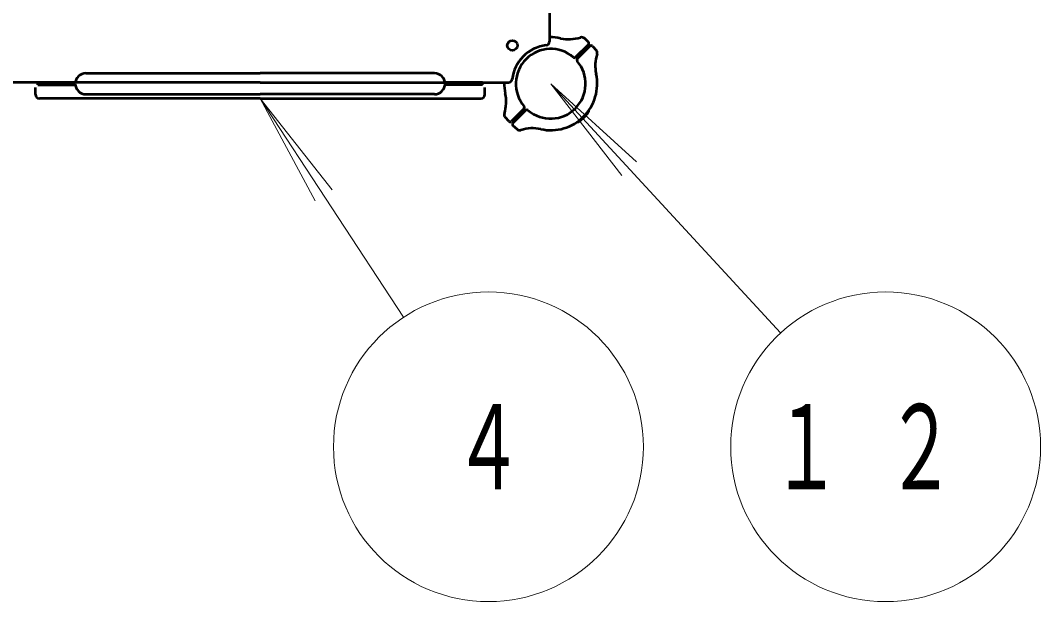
# Model space of a CAD drawing. Units: millimetres on the paper, scale 1:50. Extents: x -365 to 0, y -594 to 257.
# Drawn here: x -215.29 to -188.95, y 101.92 to 116.93 of the extents above; entities that cross this region are included whole.
import ezdxf
from ezdxf.enums import TextEntityAlignment as Align

# ---------------------------------------------------------------- set-up
doc = ezdxf.new("R2010")
doc.units = ezdxf.units.MM
doc.layers.add('LY_1', color=140, linetype='Continuous', lineweight=50)
doc.styles.add('ＭＳ ゴシック', font='')
doc.styles.get('ＭＳ ゴシック').set_extended_font_data('MS Gothic')

msp = doc.modelspace()

# ---------------------------------------------------------------- linework, layer by layer
at = {"layer": 'LY_1'}
for p, q in [((-201.628, 122.796), (-201.628, 116.388)), ((-200.624, 116.371), (-200.739, 116.478)), ((-200.957, 115.98), (-200.623, 116.313)), ((-200.914, 115.938), (-200.581, 116.271)), ((-200.523, 116.27), (-200.416, 116.155)), ((-213.598, 115.568), (-209.098, 115.568)), ((-204.598, 115.568), (-209.098, 115.568)), ((-209.098, 115.326), (-215.506, 115.326)), ((-214.898, 115.016), (-214.898, 115.196)), ((-214.838, 115.264), (-214.838, 115.328)), ((-214.838, 115.328), (-213.868, 115.328)), ((-214.838, 115.264), (-213.868, 115.264)), ((-209.098, 115.326), (-202.691, 115.326)), ((-203.358, 115.328), (-204.328, 115.328)), ((-203.358, 115.264), (-204.328, 115.264)), ((-203.358, 115.264), (-203.358, 115.328)), ((-203.298, 115.016), (-203.298, 115.196)), ((-209.098, 114.916), (-214.798, 114.916)), ((-213.598, 115.024), (-209.098, 115.024)), ((-204.598, 115.024), (-209.098, 115.024)), ((-209.098, 114.916), (-203.398, 114.916)), ((-202.282, 114.654), (-202.615, 114.321)), ((-202.24, 114.612), (-202.573, 114.279)), ((-200.62, 114.601), (-200.618, 114.598)), ((-202.673, 114.322), (-202.772, 114.429)), ((-200.903, 114.318), (-200.901, 114.316)), ((-202.572, 114.221), (-202.466, 114.122))]:
    msp.add_line(p, q, dxfattribs=at)
at = {"layer": 'LY_1', "color": 7, "lineweight": 13}
for p, q in [((-201.598, 115.296), (-199.38, 113.276)), ((-201.598, 115.296), (-199.765, 112.921)), ((-195.664, 108.858), (-201.598, 115.296)), ((-209.098, 114.916), (-207.242, 112.559)), ((-209.098, 114.916), (-207.68, 112.272)), ((-205.396, 109.263), (-209.098, 114.916))]:
    msp.add_line(p, q, dxfattribs=at)
at = {"layer": 'LY_1'}
msp.add_circle((-202.588, 116.286), 0.13, dxfattribs=at)
at = {"layer": 'LY_1', "color": 7, "lineweight": 13}
for centre in [(-203.205, 105.916), (-192.953, 105.916)]:
    msp.add_circle(centre, 4, dxfattribs=at)
at = {"layer": 'LY_1'}
for centre, radius, start, end in [((-201.598, 115.296), 1.2, 77.7272, 91.4325), ((-201.131, 117.446), 1, 257.7272, 287.5412), ((-200.799, 116.397), 0.1, 47, 107.5412), ((-201.598, 115.296), 1, 96.7872, 173.2128), ((-201.598, 115.296), 0.9, 49.2707, 135), ((-201.728, 116.388), 0.1, 276.7872, 0), ((-200.652, 116.341), 0.04, 315, 47), ((-200.553, 116.242), 0.04, 43, 135), ((-200.497, 116.095), 0.1, 342.4588, 43), ((-201.598, 115.296), 0.9, 135, 220.7293), ((-200.985, 116.008), 0.04, 229.2707, 315), ((-201.598, 115.296), 0.9, 315, 40.7293), ((-200.886, 115.909), 0.04, 135, 220.7293), ((-199.449, 115.764), 1, 162.4588, 192.2728), ((-213.598, 115.296), 0.272, 90, 270), ((-204.598, 115.296), 0.272, 270, 90), ((-202.691, 115.426), 0.1, 270, 353.2128), ((-201.598, 115.296), 1.2, 315, 12.2728), ((-201.598, 115.296), 1.2, 178.5675, 192.2728), ((-214.798, 115.016), 0.1, 180, 270), ((-203.398, 115.016), 0.1, 270, 0), ((-203.748, 114.828), 1, 342.4588, 12.2728), ((-202.311, 114.683), 0.04, 315, 40.7293), ((-202.212, 114.584), 0.04, 49.2707, 135), ((-201.598, 115.296), 0.9, 229.2707, 315), ((-201.598, 115.296), 1.22, 315, 323.6269), ((-200.632, 114.584), 0.02, 323.6269, 45), ((-202.699, 114.497), 0.1, 162.4588, 223), ((-202.644, 114.349), 0.04, 223, 315), ((-201.598, 115.296), 1.2, 257.7272, 315), ((-200.887, 114.33), 0.02, 225, 306.3731), ((-201.598, 115.296), 1.22, 306.3731, 315), ((-202.545, 114.25), 0.04, 135, 227), ((-202.397, 114.195), 0.1, 227, 287.5412), ((-202.066, 113.146), 1, 77.7272, 107.5412)]:
    msp.add_arc(centre, radius, start, end, dxfattribs=at)

# ---------------------------------------------------------------- texts
at = {"layer": 'LY_1', "color": 7, "style": 'ＭＳ ゴシック', "width": 0.6}
msp.add_text('４', height=2.199, dxfattribs=at).set_placement((-203.205, 105.916), align=Align.MIDDLE_CENTER)
at = {"layer": 'LY_1', "color": 7, "insert": (-192.953, 105.916), "char_height": 2.199, "attachment_point": 5, "style": 'ＭＳ ゴシック'}
msp.add_mtext('\\T1.64;\\W0.6;１２', dxfattribs=at)

doc.saveas('drawing.dxf')
